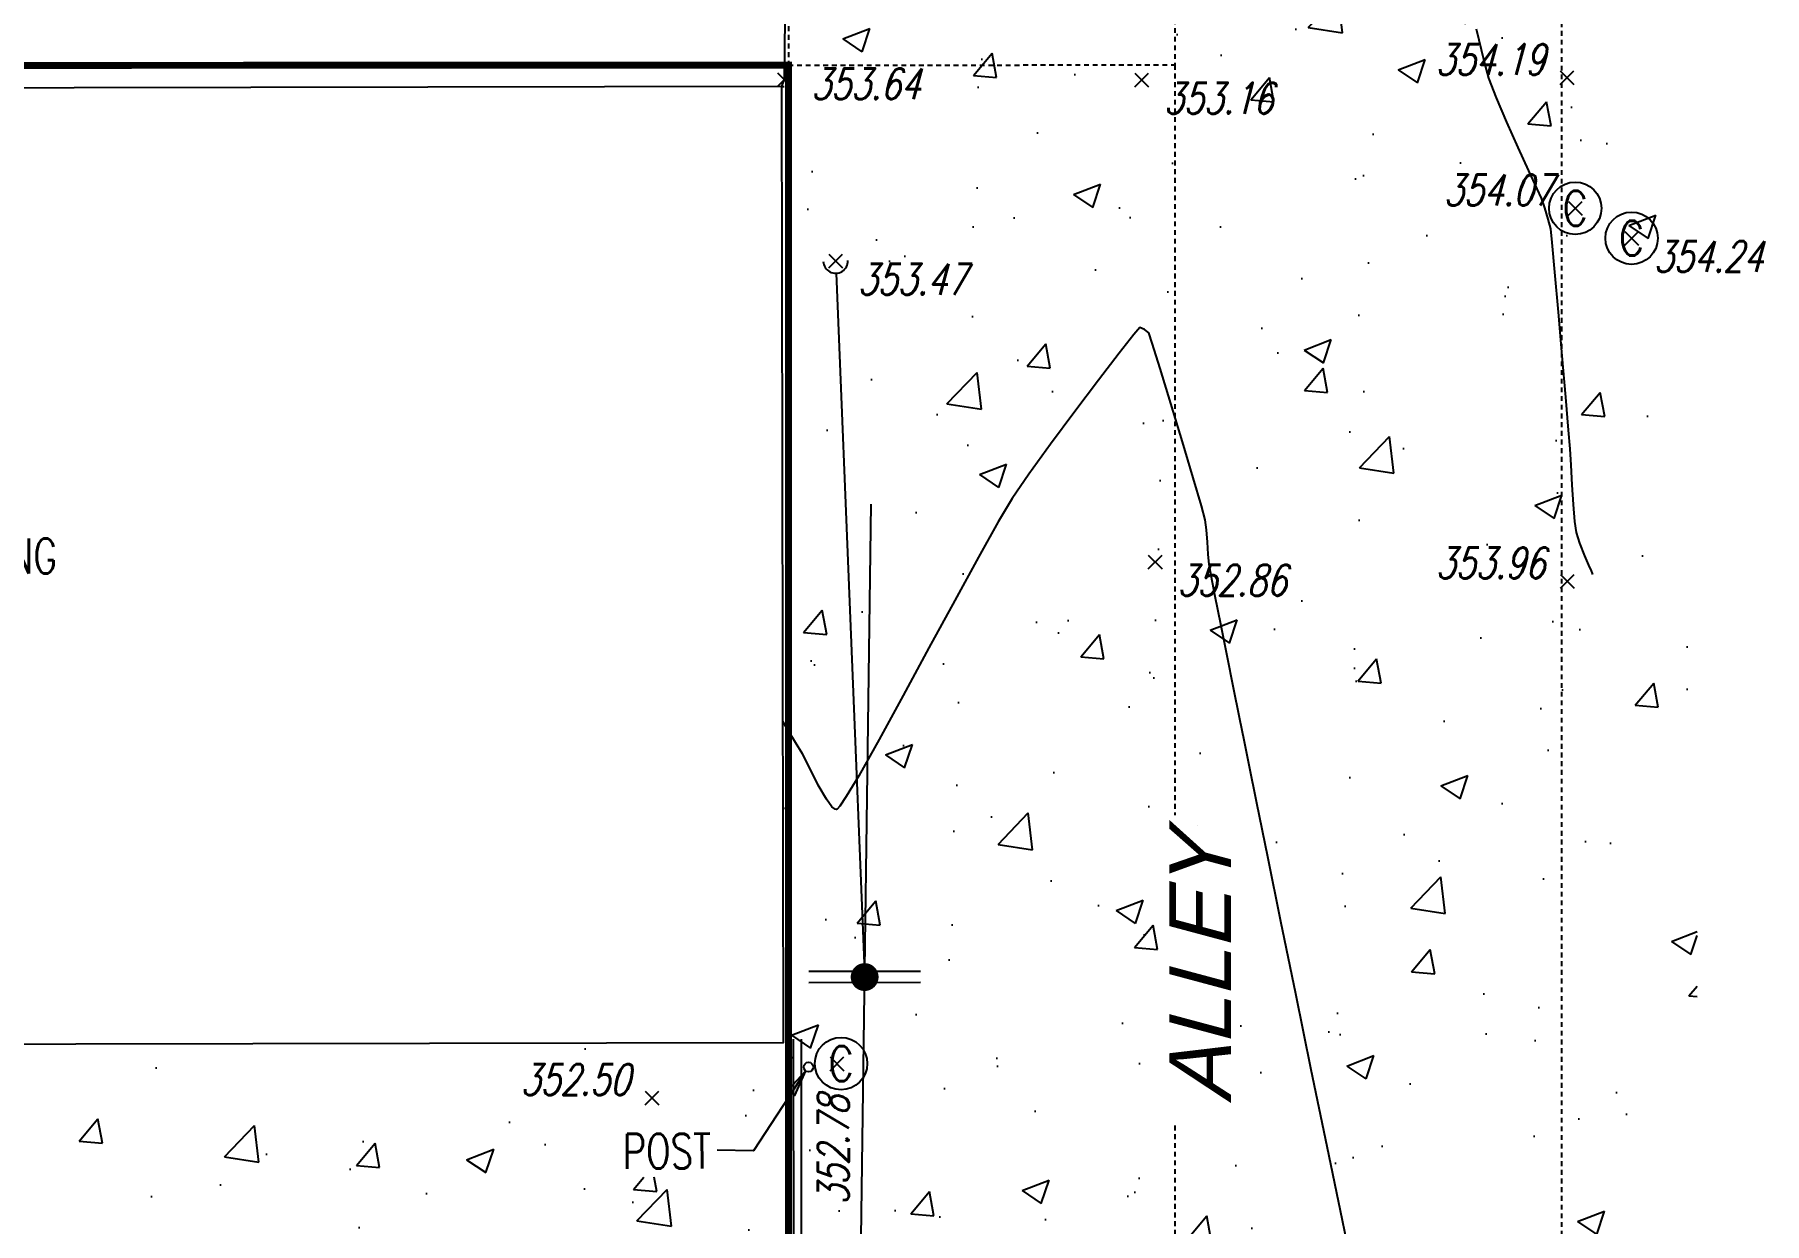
# Model space of a CAD drawing. Header units: feet. Extents: x 5005 to 5347, y 4757 to 5218.
# Drawn here: x 5147.47 to 5192.22, y 4986.82 to 5017.58 of the extents above; entities that cross this region are included whole.
import ezdxf
from ezdxf.enums import TextEntityAlignment as Align

# ---------------------------------------------------------------- set-up
doc = ezdxf.new("R2010")
doc.units = ezdxf.units.FT
doc.header["$LTSCALE"] = 0.5
doc.header["$MEASUREMENT"] = 0
doc.linetypes.add('DASHED2', pattern=[0.375, 0.25, -0.125])
doc.linetypes.add('PHANTOM2', pattern=[1.25, 0.625, -0.125, 0.125, -0.125, 0.125, -0.125])
for name, color, linetype in [('BUILDING', 20, 'Continuous'), ('CONTOUR MNR', 252, 'Continuous'), ('EG', 7, 'Continuous'), ('ELEV', 1, 'Continuous'), ('HATCH', 252, 'Continuous'), ('OVERHEAD ELECTRIC LINES', 8, 'OVERHEAD_LINES'), ('PL WIDE', 20, 'PHANTOM2'), ('PNTS', 2, 'Continuous'), ('POINTS-TOPO DISPLAY', 183, 'Continuous'), ('POINTS-TOPO FL', 183, 'Continuous'), ('REC-MAP 14336', 7, 'Continuous'), ('RIGHT-OF-WAY', 7, 'DASHED2'), ('ST-NAMES', 3, 'Continuous'), ('TOPO', 2, 'Continuous'), ('TOPO LABELS', 2, 'Continuous'), ('TOPO-DATE', 7, 'Continuous')]:
    doc.layers.add(name, color=color, linetype=linetype)
doc.layers.add('PL', color=20, linetype='PHANTOM2', plot=False)
doc.layers.add('Tie line', color=5, linetype='DASHED2', plot=False)
doc.styles.add('SIMPL_010', font='simplex.shx', dxfattribs={"width": 0.75, "oblique": 15, "height": 1})
doc.styles.add('SIMPLEX', font='simplex.shx', dxfattribs={"width": 0.75, "oblique": 15, "height": 0.08})
doc.styles.get("Standard").update_dxf_attribs({"font": 'simplex.shx', "width": 0.8})
doc.styles.add('STREET_10', font='arial.ttf', dxfattribs={"oblique": 15, "height": 1.6})
doc.linetypes.add('OVERHEAD_LINES', pattern='A,0.5,-0.2,["OHE",Standard,S=0.1,R=0,X=-0.1,Y=-0.05],-0.2', length=0.9)
pattern_1 = [(50, (0, 0), (7.172602, -0.6275213), [0.75, -8.25]), (355, (0, 0), (-1.387513, 7.521921), [0.6, -6.6]), (100.45144, (0.598, -0.052), (5.7850885, 6.8944), [0.637402, -7.011421]), (46.1842, (0, 2), (10.672413, -1.655193), [1.125, -12.375]), (96.63564, (0.889, 1.862), (9.34662, 9.741186), [0.956103, -10.517138]), (351.18416, (0, 2), (9.34662, 9.741186), [0.9, -9.9]), (21, (1, 1.5), (5.9690705, -4.026189), [0.75, -8.25]), (326, (1, 1.5), (2.433153, 7.2515005), [0.6, -6.6]), (71.45144, (1.4974, 1.1645), (8.402224, 3.2253115), [0.637402, -7.011421]), (37.5, (0, 0), (0.12159855, 3.3289385), [0, -6.52, 0, -6.7, 0, -6.625]), (7.5, (0, 0), (2.6306954, 3.9441171), [0, -3.82, 0, -6.37, 0, -2.525]), (327.5, (-2.23, 0), (5.3382244, -0.2255487), [0, -2.5, 0, -7.8, 0, -10.35]), (317.5, (-3.23, 0), (5.8318617, 1.0010498), [0, -3.25, 0, -5.18, 0, -7.35])]

# ---------------------------------------------------------------- blocks, each defined once
blk = doc.blocks.new('CR 14336')
at = {"layer": 'PL'}
for p in [(574.169, 1792.536), (699.263, 1742.5)]:
    blk.add_line(p, (699.263, 1792.586), dxfattribs=at)
at = {"layer": 'PL WIDE', "const_width": 0.18}
blk.add_lwpolyline([(574.169, 1742.245), (574.169, 1792.536), (699.263, 1792.586), (699.263, 1742.5), (574.169, 1742.245)], dxfattribs=at)
at = {"layer": 'RIGHT-OF-WAY'}
for p, q in [((719.263, 1916.319), (719.263, 1567.317)), ((699.263, 1912.842), (699.263, 1792.586)), ((699.263, 1792.586), (699.263, 1792.585))]:
    blk.add_line(p, q, dxfattribs=at)
at = {"layer": 'Tie line'}
for p, q in [((709.263, 1920.67), (709.263, 1792.59)), ((699.263, 1792.586), (709.263, 1792.59)), ((709.263, 1792.59), (709.263, 1742.52))]:
    blk.add_line(p, q, dxfattribs=at)
at = {"layer": 'ST-NAMES', "color": 3, "insert": (709.118, 1765.296), "char_height": 1.6, "attachment_point": 1, "rotation": 90, "style": 'STREET_10', "bg_fill": 3, "box_fill_scale": 1.05, "bg_fill_color": 256, "bg_fill_transparency": 0}
blk.add_mtext_dynamic_manual_height_columns('\\pxqc;ALLEY', width=7.79784, gutter_width=1.8, heights=[0], dxfattribs=at)
blk = doc.blocks.new('PP')
for p, q in [((-0.015, -0.15), (-0.015, 0.15)), ((0.015, -0.15), (0.015, 0.15))]:
    blk.add_line(p, q)
at = {"const_width": 0.0373}
blk.add_lwpolyline([(-0.0188, 0, 1), (0.0188, 0, 1)], format="xyb", close=True, dxfattribs=at)
blk = doc.blocks.new('SCO')
blk.add_circle((0, 0), 0.075)
at = {"style": 'SIMPLEX', "width": 0.8}
blk.add_text('C', height=0.1, dxfattribs=at).set_placement((0, -0.05), align=Align.CENTER)
blk = doc.blocks.new('PUNTA DE FLECHA')
at = {"layer": 'TOPO LABELS'}
h = blk.add_hatch(color=256, dxfattribs=at)
h.dxf.hatch_style = 1
h.paths.add_polyline_path([(4545.85, 4840.48), (4545.09, 4839.99), (4546.94, 4837.97)])
blk.add_lwpolyline([(4546.94, 4837.97), (4545.85, 4840.48), (4545.09, 4839.99), (4546.94, 4837.97)], dxfattribs=at)
blk = doc.blocks.new('GYWR')
blk.add_line((0.2, 0), (11.72, 0))
blk.add_arc((0, 0), 0.2, 270, 90)
blk = doc.blocks.new('*U236')
at = {"color": 0, "linetype": 'ByBlock', "lineweight": -2, "transparency": 16777216}
for p, q in [((-0.71, -0.71), (0.71, 0.71)), ((-0.71, 0.71), (0.71, -0.71))]:
    blk.add_line(p, q, dxfattribs=at)
blk = doc.blocks.new('*U322', base_point=(5176.46, 5003.938, 352.855))
at = {"layer": 'TOPO-DATE', "color": 183, "linetype": 'ByBlock', "insert": (5177.033, 5003.864, 352.855), "char_height": 0.8, "attachment_point": 1, "style": 'SIMPLEX'}
blk.add_mtext('352.86', dxfattribs=at)
blk = doc.blocks.new('*U323', base_point=(5176.46, 5003.938, 352.855))
at = {"layer": 'ELEV', "linetype": 'ByBlock', "lineweight": -2}
blk.add_blockref('*U322', (5176.46, 5003.938, 352.855), dxfattribs=at)
blk = doc.blocks.new('*U324', base_point=(5176.46, 5003.938, 352.855))
at = {"layer": 'ELEV', "linetype": 'ByBlock', "lineweight": -2}
blk.add_blockref('*U323', (5176.46, 5003.938, 352.855), dxfattribs=at)
at = {"layer": 'TOPO-DATE', "color": 183, "linetype": 'ByBlock', "lineweight": -2, "xscale": 0.25, "yscale": 0.25, "zscale": 0.25}
blk.add_blockref('*U236', (5176.46, 5003.938, 352.855), dxfattribs=at)
blk = doc.blocks.new('*U325', base_point=(5176.112, 5016.41, 353.16))
at = {"layer": 'TOPO-DATE', "color": 183, "linetype": 'ByBlock', "insert": (5176.685, 5016.337, 353.16), "char_height": 0.8, "attachment_point": 1, "style": 'SIMPLEX'}
blk.add_mtext('353.16', dxfattribs=at)
blk = doc.blocks.new('*U326', base_point=(5176.112, 5016.41, 353.16))
at = {"layer": 'ELEV', "linetype": 'ByBlock', "lineweight": -2}
blk.add_blockref('*U325', (5176.112, 5016.41, 353.16), dxfattribs=at)
blk = doc.blocks.new('*U327', base_point=(5176.112, 5016.41, 353.16))
at = {"layer": 'ELEV', "linetype": 'ByBlock', "lineweight": -2}
blk.add_blockref('*U326', (5176.112, 5016.41, 353.16), dxfattribs=at)
at = {"layer": 'TOPO-DATE', "color": 183, "linetype": 'ByBlock', "lineweight": -2, "xscale": 0.25, "yscale": 0.25, "zscale": 0.25}
blk.add_blockref('*U236', (5176.112, 5016.41, 353.16), dxfattribs=at)
blk = doc.blocks.new('*U349', base_point=(5166.862, 5016.42, 353.636))
at = {"layer": 'TOPO-DATE', "color": 183, "linetype": 'ByBlock', "insert": (5167.56, 5016.709, 353.636), "char_height": 0.8, "attachment_point": 1, "style": 'SIMPLEX'}
blk.add_mtext('353.64', dxfattribs=at)
blk = doc.blocks.new('*U350', base_point=(5166.862, 5016.42, 353.636))
at = {"layer": 'ELEV', "linetype": 'ByBlock', "lineweight": -2}
blk.add_blockref('*U349', (5166.862, 5016.42, 353.636), dxfattribs=at)
blk = doc.blocks.new('*U351', base_point=(5166.862, 5016.42, 353.636))
at = {"layer": 'ELEV', "linetype": 'ByBlock', "lineweight": -2}
blk.add_blockref('*U350', (5166.862, 5016.42, 353.636), dxfattribs=at)
at = {"layer": 'TOPO-DATE', "color": 183, "linetype": 'ByBlock', "lineweight": -2, "xscale": 0.25, "yscale": 0.25, "zscale": 0.25}
blk.add_blockref('*U236', (5166.862, 5016.42, 353.636), dxfattribs=at)
blk = doc.blocks.new('*U352', base_point=(5187.118, 5016.466, 354.189))
at = {"layer": 'TOPO-DATE', "color": 183, "linetype": 'ByBlock', "insert": (5186.545, 5016.539, 354.189), "char_height": 0.8, "attachment_point": 9, "style": 'SIMPLEX'}
blk.add_mtext('354.19', dxfattribs=at)
blk = doc.blocks.new('*U353', base_point=(5187.118, 5016.466, 354.189))
at = {"layer": 'ELEV', "linetype": 'ByBlock', "lineweight": -2}
blk.add_blockref('*U352', (5187.118, 5016.466, 354.189), dxfattribs=at)
blk = doc.blocks.new('*U354', base_point=(5187.118, 5016.466, 354.189))
at = {"layer": 'ELEV', "linetype": 'ByBlock', "lineweight": -2}
blk.add_blockref('*U353', (5187.118, 5016.466, 354.189), dxfattribs=at)
at = {"layer": 'TOPO-DATE', "color": 183, "linetype": 'ByBlock', "lineweight": -2, "xscale": 0.25, "yscale": 0.25, "zscale": 0.25}
blk.add_blockref('*U236', (5187.118, 5016.466, 354.189), dxfattribs=at)
blk = doc.blocks.new('*U355', base_point=(5187.329, 5013.089, 354.071))
at = {"layer": 'TOPO-DATE', "color": 183, "linetype": 'ByBlock', "insert": (5186.756, 5013.162, 354.071), "char_height": 0.8, "attachment_point": 9, "style": 'SIMPLEX'}
blk.add_mtext('354.07', dxfattribs=at)
blk = doc.blocks.new('*U356', base_point=(5187.329, 5013.089, 354.071))
at = {"layer": 'ELEV', "linetype": 'ByBlock', "lineweight": -2}
blk.add_blockref('*U355', (5187.329, 5013.089, 354.071), dxfattribs=at)
blk = doc.blocks.new('*U357', base_point=(5187.329, 5013.089, 354.071))
at = {"layer": 'ELEV', "linetype": 'ByBlock', "lineweight": -2}
blk.add_blockref('*U356', (5187.329, 5013.089, 354.071), dxfattribs=at)
at = {"layer": 'TOPO-DATE', "color": 183, "linetype": 'ByBlock', "lineweight": -2, "xscale": 0.25, "yscale": 0.25, "zscale": 0.25}
blk.add_blockref('*U236', (5187.329, 5013.089, 354.071), dxfattribs=at)
blk = doc.blocks.new('*U358', base_point=(5188.788, 5012.315, 354.236))
at = {"layer": 'TOPO-DATE', "color": 183, "linetype": 'ByBlock', "insert": (5189.361, 5012.241, 354.236), "char_height": 0.8, "attachment_point": 1, "style": 'SIMPLEX'}
blk.add_mtext('354.24', dxfattribs=at)
blk = doc.blocks.new('*U359', base_point=(5188.788, 5012.315, 354.236))
at = {"layer": 'ELEV', "linetype": 'ByBlock', "lineweight": -2}
blk.add_blockref('*U358', (5188.788, 5012.315, 354.236), dxfattribs=at)
blk = doc.blocks.new('*U360', base_point=(5188.788, 5012.315, 354.236))
at = {"layer": 'ELEV', "linetype": 'ByBlock', "lineweight": -2}
blk.add_blockref('*U359', (5188.788, 5012.315, 354.236), dxfattribs=at)
at = {"layer": 'TOPO-DATE', "color": 183, "linetype": 'ByBlock', "lineweight": -2, "xscale": 0.25, "yscale": 0.25, "zscale": 0.25}
blk.add_blockref('*U236', (5188.788, 5012.315, 354.236), dxfattribs=at)
blk = doc.blocks.new('*U361', base_point=(5187.122, 5003.438, 353.961))
at = {"layer": 'TOPO-DATE', "color": 183, "linetype": 'ByBlock', "insert": (5186.548, 5003.511, 353.961), "char_height": 0.8, "attachment_point": 9, "style": 'SIMPLEX'}
blk.add_mtext('353.96', dxfattribs=at)
blk = doc.blocks.new('*U362', base_point=(5187.122, 5003.438, 353.961))
at = {"layer": 'ELEV', "linetype": 'ByBlock', "lineweight": -2}
blk.add_blockref('*U361', (5187.122, 5003.438, 353.961), dxfattribs=at)
blk = doc.blocks.new('*U363', base_point=(5187.122, 5003.438, 353.961))
at = {"layer": 'ELEV', "linetype": 'ByBlock', "lineweight": -2}
blk.add_blockref('*U362', (5187.122, 5003.438, 353.961), dxfattribs=at)
at = {"layer": 'TOPO-DATE', "color": 183, "linetype": 'ByBlock', "lineweight": -2, "xscale": 0.25, "yscale": 0.25, "zscale": 0.25}
blk.add_blockref('*U236', (5187.122, 5003.438, 353.961), dxfattribs=at)
blk = doc.blocks.new('*U394', base_point=(5168.229, 4990.948, 352.784))
at = {"layer": 'TOPO-DATE', "color": 183, "linetype": 'ByBlock', "insert": (5168.533, 4990.131, 352.784), "char_height": 0.8, "attachment_point": 9, "rotation": 90, "style": 'SIMPLEX'}
blk.add_mtext('352.78', dxfattribs=at)
blk = doc.blocks.new('*U395', base_point=(5168.229, 4990.948, 352.784))
at = {"layer": 'ELEV', "linetype": 'ByBlock', "lineweight": -2}
blk.add_blockref('*U394', (5168.229, 4990.948, 352.784), dxfattribs=at)
blk = doc.blocks.new('*U396', base_point=(5168.229, 4990.948, 352.784))
at = {"layer": 'ELEV', "linetype": 'ByBlock', "lineweight": -2}
blk.add_blockref('*U395', (5168.229, 4990.948, 352.784), dxfattribs=at)
at = {"layer": 'TOPO-DATE', "color": 183, "linetype": 'ByBlock', "lineweight": -2, "xscale": 0.25, "yscale": 0.25, "zscale": 0.25}
blk.add_blockref('*U236', (5168.229, 4990.948, 352.784), dxfattribs=at)
blk = doc.blocks.new('*U400', base_point=(5168.19, 5011.726, 353.466))
at = {"layer": 'TOPO-DATE', "color": 183, "linetype": 'ByBlock', "insert": (5168.763, 5011.653, 353.466), "char_height": 0.8, "attachment_point": 1, "style": 'SIMPLEX'}
blk.add_mtext('353.47', dxfattribs=at)
blk = doc.blocks.new('*U401', base_point=(5168.19, 5011.726, 353.466))
at = {"layer": 'ELEV', "linetype": 'ByBlock', "lineweight": -2}
blk.add_blockref('*U400', (5168.19, 5011.726, 353.466), dxfattribs=at)
blk = doc.blocks.new('*U402', base_point=(5168.19, 5011.726, 353.466))
at = {"layer": 'ELEV', "linetype": 'ByBlock', "lineweight": -2}
blk.add_blockref('*U401', (5168.19, 5011.726, 353.466), dxfattribs=at)
at = {"layer": 'TOPO-DATE', "color": 183, "linetype": 'ByBlock', "lineweight": -2, "xscale": 0.25, "yscale": 0.25, "zscale": 0.25}
blk.add_blockref('*U236', (5168.19, 5011.726, 353.466), dxfattribs=at)
blk = doc.blocks.new('*U490', base_point=(5163.439, 4990.067, 352.497))
at = {"layer": 'TOPO-DATE', "color": 183, "linetype": 'ByBlock', "insert": (5162.866, 4990.14, 352.497), "char_height": 0.8, "attachment_point": 9, "style": 'SIMPLEX'}
blk.add_mtext('352.50', dxfattribs=at)
blk = doc.blocks.new('*U491', base_point=(5163.439, 4990.067, 352.497))
at = {"layer": 'ELEV', "linetype": 'ByBlock', "lineweight": -2}
blk.add_blockref('*U490', (5163.439, 4990.067, 352.497), dxfattribs=at)
blk = doc.blocks.new('*U492', base_point=(5163.439, 4990.067, 352.497))
at = {"layer": 'ELEV', "linetype": 'ByBlock', "lineweight": -2}
blk.add_blockref('*U491', (5163.439, 4990.067, 352.497), dxfattribs=at)
at = {"layer": 'TOPO-DATE', "color": 183, "linetype": 'ByBlock', "lineweight": -2, "xscale": 0.25, "yscale": 0.25, "zscale": 0.25}
blk.add_blockref('*U236', (5163.439, 4990.067, 352.497), dxfattribs=at)
blk = doc.blocks.new('*U893')
at = {"layer": 'CONTOUR MNR', "color": 252, "linetype": 'Continuous', "lineweight": -3}
for points, elevation in [([(5187.786, 5003.616), (5187.776, 5003.641), (5187.746, 5003.711), (5187.682, 5003.857), (5187.576, 5004.099), (5187.446, 5004.422), (5187.358, 5004.697), (5187.319, 5004.981), (5187.284, 5005.421), (5187.253, 5005.936), (5187.224, 5006.442), (5187.195, 5006.86), (5187.155, 5007.345), (5187.083, 5008.203), (5186.991, 5009.275), (5186.894, 5010.404), (5186.804, 5011.432), (5186.733, 5012.201), (5186.694, 5012.554), (5186.631, 5012.81), (5186.541, 5013.098), (5186.455, 5013.348), (5186.348, 5013.59), (5186.132, 5014.056), (5185.854, 5014.659), (5185.559, 5015.317), (5185.291, 5015.944), (5185.097, 5016.456), (5184.975, 5016.902), (5184.775, 5017.727)], 354), ([(5181.671, 4985.136), (5181.305, 4986.89), (5180.908, 4988.805), (5180.5, 4990.792), (5180.097, 4992.764), (5179.716, 4994.631), (5179.376, 4996.305), (5179.094, 4997.698), (5178.887, 4998.721), (5178.773, 4999.285), (5178.646, 4999.907), (5178.49, 5000.675), (5178.322, 5001.507), (5178.158, 5002.323), (5178.015, 5003.043), (5177.909, 5003.586), (5177.858, 5003.872), (5177.831, 5004.139), (5177.812, 5004.452), (5177.79, 5004.764), (5177.756, 5005.029), (5177.658, 5005.39), (5177.446, 5006.113), (5177.167, 5007.047), (5176.865, 5008.04), (5176.588, 5008.942), (5176.383, 5009.602), (5176.294, 5009.867), (5176.181, 5009.954), (5176.062, 5010.002), (5175.907, 5009.819), (5175.528, 5009.336), (5174.996, 5008.644), (5174.381, 5007.831), (5173.756, 5006.989), (5173.19, 5006.207), (5172.757, 5005.575), (5172.398, 5004.975), (5171.887, 5004.064), (5171.274, 5002.943), (5170.608, 5001.714), (5169.94, 5000.481), (5169.316, 4999.343), (5168.789, 4998.404), (5168.468, 4997.864), (5168.304, 4997.617), (5168.236, 4997.539), (5168.216, 4997.529), (5168.18, 4997.537), (5168.097, 4997.602), (5167.952, 4997.795), (5167.743, 4998.163), (5167.5, 4998.648), (5167.337, 4998.968), (5167.158, 4999.261), (5166.955, 4999.592), (5166.822, 4999.81)], 353)]:
    blk.add_lwpolyline(points, dxfattribs=dict(at, elevation=elevation))

msp = doc.modelspace()

# ---------------------------------------------------------------- block references
at = {"layer": 'REC-MAP 14336'}
msp.add_blockref('CR 14336', (4467.708, 3224.209), dxfattribs=at)

# ---------------------------------------------------------------- next in the draw order: hatches: boundary and pattern name
at = {"layer": 'HATCH'}
h = msp.add_hatch(dxfattribs=at)
h.set_pattern_fill('AR-CONC', color=256)
h.set_pattern_definition(pattern_1)
h.paths.add_polyline_path([(5163.928, 4944.648), (5163.918, 4944.659), (5163.924, 4944.654)])
h.paths.add_polyline_path([(5190.482, 5041.915), (5167.158, 5041.569), (5166.862, 5016.42), (5166.793, 5016.249), (5166.971, 4944.838), (5190.482, 4945.067)])
h = msp.add_hatch(dxfattribs=at)
h.set_pattern_fill('AR-CONC', color=256, scale=0.5)
h.set_pattern_definition([(50, (0, 0), (3.5863009, -0.3137607), [0.375, -4.125]), (355, (0, 0), (-0.6937567, 3.7609607), [0.3, -3.3]), (100.451444, (0.299, -0.026), (2.8925442, 3.4472), [0.318701, -3.5057106]), (46.1842, (0, 1), (5.3362067, -0.8275964), [0.5625, -6.1875]), (96.635635, (0.4447, 0.931), (4.6733097, 4.870593), [0.4780517, -5.258569]), (351.18416, (0, 1), (4.6733097, 4.870593), [0.45, -4.95]), (21, (0.5, 0.75), (2.9845353, -2.0130945), [0.375, -4.125]), (326, (0.5, 0.75), (1.2165767, 3.6257502), [0.3, -3.3]), (71.451445, (0.7487, 0.5822), (4.2011119, 1.6126558), [0.318701, -3.5057106]), (37.5, (0, 0), (0.06079928, 1.66446927), [0, -3.26, 0, -3.35, 0, -3.3125]), (7.5, (0, 0), (1.3153477, 1.97205856), [0, -1.91, 0, -3.185, 0, -1.2625]), (327.5, (-1.115, 0), (2.66911218, -0.11277436), [0, -1.25, 0, -3.9, 0, -5.175]), (317.5, (-1.615, 0), (2.91593085, 0.5005249), [0, -1.625, 0, -2.59, 0, -3.675])])
h.paths.add_polyline_path([(5165.787, 4966.942), (5165.792, 4969.045), (5155.444, 4969.256), (5155.439, 4966.906), (5165.787, 4966.942), (5166.037, 4966.707), (5155.189, 4966.661), (5155.195, 4969.511), (5166.042, 4969.29), (5166.037, 4966.707)])
edge = h.paths.add_edge_path()
edge.add_line((5118.469, 5017.127), (5057.456, 5017.202))
edge.add_line((5057.456, 5017.202), (5057.459, 5016.818))
edge.add_line((5057.459, 5016.818), (5118.469, 5016.727))
edge.add_line((5118.469, 5016.727), (5118.469, 5017.127))
edge.add_line((5041.877, 4967.423), (5041.877, 4966.763))
edge.add_line((5041.877, 4966.763), (5066.849, 4967.26))
edge.add_line((5066.849, 4967.26), (5090.311, 4967.425))
edge.add_line((5090.311, 4967.425), (5148.333, 4967.405))
edge.add_line((5148.333, 4967.405), (5155.19, 4967.402))
edge.add_line((5155.19, 4967.402), (5155.192, 4968.063))
edge.add_line((5155.192, 4968.063), (5148.334, 4968.065))
edge.add_line((5148.334, 4968.065), (5090.305, 4968.085))
edge.add_line((5090.305, 4968.085), (5066.84, 4967.92))
edge.add_line((5066.84, 4967.92), (5041.864, 4967.423))
h = msp.add_hatch(dxfattribs=at)
h.set_pattern_fill('AR-CONC', color=256)
h.set_pattern_definition(pattern_1)
edge = h.paths.add_edge_path()
edge.add_line((5166.971, 4990.242), (5166.949, 4990.257))
edge.add_line((5166.949, 4990.257), (5166.971, 4990.281))
edge.add_line((5166.971, 4990.281), (5166.971, 5016.795))
edge.add_line((5166.971, 5016.795), (5166.867, 5016.795))
edge.add_line((5166.867, 5016.795), (5166.862, 5016.42))
edge.add_line((5166.862, 5016.42), (5166.793, 5016.249))
edge.add_line((5166.793, 5016.249), (5166.837, 4991.491))
edge.add_line((5166.837, 4991.491), (5116.497, 4991.401))
edge.add_line((5116.497, 4991.401), (5110.321, 4991.39))
edge.add_line((5110.321, 4991.39), (5110.308, 4998.703))
edge.add_line((5110.308, 4998.703), (5116.484, 4998.714))
edge.add_line((5116.484, 4998.714), (5116.452, 5016.159))
edge.add_line((5116.452, 5016.159), (5106.364, 5016.164))
edge.add_line((5106.364, 5016.164), (5106.263, 5015.978))
edge.add_line((5106.263, 5015.978), (5106.025, 5016.164))
edge.add_line((5106.025, 5016.164), (5057.626, 5016.189))
edge.add_line((5057.626, 5016.189), (5041.877, 5016.364))
edge.add_line((5041.877, 5016.364), (5041.877, 4967.423))
edge.add_line((5041.877, 4967.423), (5066.84, 4967.92))
edge.add_line((5066.84, 4967.92), (5078.572, 4968.002))
edge.add_line((5078.572, 4968.002), (5078.081, 4968.487))
edge.add_line((5078.081, 4968.487), (5078.265, 4968.62))
edge.add_line((5078.265, 4968.62), (5078.572, 4968.002))
edge.add_line((5078.572, 4968.002), (5090.305, 4968.085))
edge.add_line((5090.305, 4968.085), (5148.336, 4968.758))
edge.add_line((5148.336, 4968.758), (5148.337, 4969.407))
edge.add_line((5148.337, 4969.407), (5155.224, 4969.514))
edge.add_line((5155.224, 4969.514), (5165.904, 4969.434))
edge.add_line((5165.904, 4969.434), (5165.904, 4969.293))
edge.add_line((5165.904, 4969.293), (5166.042, 4969.29))
edge.add_line((5166.042, 4969.29), (5166.037, 4966.707))
edge.add_line((5166.037, 4966.707), (5166.971, 4966.709))
edge.add_line((5166.971, 4966.709), (5166.971, 4968.038))
edge.add_line((5166.971, 4968.038), (5166.912, 4967.995))
edge.add_line((5166.912, 4967.995), (5166.604, 4968.612))
edge.add_arc((5166.525, 4968.709), 0.125, 180, 309.3051, ccw=False)
edge.add_arc((5166.525, 4968.709), 0.125, -50.6949, 180, ccw=False)
edge.add_line((5166.604, 4968.612), (5166.971, 4968.25))
edge.add_line((5166.971, 4968.25), (5166.971, 4990.242))
edge = h.paths.add_edge_path(flags=16)
edge.add_arc((5108.216, 4988.755), 0.677, 0, 360)
h.paths.add_polyline_path([(5109.035, 4988.181), (5108.998, 4990.846), (5111.564, 4990.881), (5111.6, 4988.216), (5110.318, 4988.198), (5110.809, 4987.714), (5110.625, 4987.581), (5110.318, 4988.198)], flags=16)
edge = h.paths.add_edge_path(flags=16)
edge.add_line((5108.817, 4991.244), (5108.873, 4991.898))
edge.add_line((5108.873, 4991.898), (5108.816, 4991.994))
edge.add_arc((5108.91, 4992.179), 0.208, 74.0553, 242.9604, ccw=False)
edge.add_arc((5108.109, 4986.112), 6.326, 81.6621, 82.2019, ccw=False)
edge.add_line((5109.026, 4992.371), (5109.086, 4992.477))
edge.add_line((5109.086, 4992.477), (5109.14, 4992.477))
edge.add_line((5109.14, 4992.477), (5109.133, 4992.672))
edge.add_arc((5108.814, 4996.362), 3.704, 266.5531, 274.9424, ccw=False)
edge.add_arc((5108.581, 4992.699), 0.0354, 76.2969, 286.7789, ccw=False)
edge.add_arc((5108.803, 4989.077), 3.662, 84.8564, 93.3425, ccw=False)
edge.add_line((5109.132, 4992.724), (5109.253, 4992.724))
edge.add_arc((5109.58, 4989.077), 3.662, 86.5997, 95.1323, ccw=False)
edge.add_arc((5109.807, 4992.699), 0.0345, -92.535, 105.6379, ccw=False)
edge.add_arc((5109.577, 4996.362), 3.704, 265.0101, 273.5389, ccw=False)
edge.add_line((5109.255, 4992.672), (5109.261, 4992.477))
edge.add_line((5109.261, 4992.477), (5109.335, 4992.477))
edge.add_line((5109.335, 4992.477), (5109.415, 4992.329))
edge.add_arc((5109.346, 4992.632), 0.311, 282.7917, 304.9556)
edge.add_arc((5109.78, 4992.066), 0.403, 0.2151, 129.3477, ccw=False)
edge.add_line((5110.183, 4992.067), (5109.939, 4992.034))
edge.add_line((5109.939, 4992.034), (5109.986, 4991.627))
edge.add_arc((5109.899, 4991.617), 0.0874, -187.6092, 6.4925, ccw=False)
edge.add_line((5109.812, 4991.628), (5109.849, 4991.963))
edge.add_arc((5109.706, 4991.982), 0.143, 352.3908, 527.6825)
edge.add_arc((5109.419, 4992.143), 0.197, 248.8776, 318.486, ccw=False)
edge.add_line((5109.348, 4991.96), (5109.241, 4991.899))
edge.add_line((5109.241, 4991.899), (5109.185, 4991.244))
edge.add_line((5109.185, 4991.244), (5108.817, 4991.244))
h.paths.add_polyline_path([(5107.732, 4988.078), (5108.699, 4988.078), (5108.7, 4989.433), (5107.732, 4989.433)], flags=16)
h.paths.add_polyline_path([(5162.362, 4988.009), (5165.287, 4988.018), (5165.283, 4989.368), (5162.358, 4989.359)], flags=16)
h.paths.add_polyline_path([(5112.899, 4985.583), (5115.664, 4985.59), (5115.66, 4986.94), (5112.896, 4986.933)], flags=16)
h.paths.add_polyline_path([(5068.757, 4969.244), (5076.086, 4969.265), (5076.082, 4970.615), (5068.753, 4970.594)], flags=16)
h.paths.add_polyline_path([(5097.221, 5013.958), (5104.196, 5013.977), (5104.192, 5015.327), (5097.217, 5015.308)], flags=16)
h.paths.add_polyline_path([(5088.288, 4988.982), (5100.585, 4988.982), (5102.583, 4996.438), (5090.286, 4996.438)], flags=16)

# ---------------------------------------------------------------- next in the draw order: linework, layer by layer
at = {"layer": 'CONTOUR MNR', "linetype": 'ByBlock', "lineweight": -2, "flags": 128}
for points, elevation in [([(5187.786, 5003.616), (5187.776, 5003.641), (5187.746, 5003.711), (5187.682, 5003.857), (5187.576, 5004.099), (5187.446, 5004.422), (5187.358, 5004.697), (5187.319, 5004.981), (5187.284, 5005.421), (5187.253, 5005.936), (5187.224, 5006.442), (5187.195, 5006.86), (5187.155, 5007.345), (5187.083, 5008.203), (5186.991, 5009.275), (5186.894, 5010.404), (5186.804, 5011.432), (5186.733, 5012.201), (5186.694, 5012.554), (5186.631, 5012.81), (5186.541, 5013.098), (5186.455, 5013.348), (5186.348, 5013.59), (5186.132, 5014.056), (5185.854, 5014.659), (5185.559, 5015.317), (5185.291, 5015.944), (5185.097, 5016.456), (5184.975, 5016.902), (5184.775, 5017.727)], 354), ([(5181.671, 4985.136), (5181.305, 4986.89), (5180.908, 4988.805), (5180.5, 4990.792), (5180.097, 4992.764), (5179.716, 4994.631), (5179.376, 4996.305), (5179.094, 4997.698), (5178.887, 4998.721), (5178.773, 4999.285), (5178.646, 4999.907), (5178.49, 5000.675), (5178.322, 5001.507), (5178.158, 5002.323), (5178.015, 5003.043), (5177.909, 5003.586), (5177.858, 5003.872), (5177.831, 5004.139), (5177.812, 5004.452), (5177.79, 5004.764), (5177.756, 5005.029), (5177.658, 5005.39), (5177.446, 5006.113), (5177.167, 5007.047), (5176.865, 5008.04), (5176.588, 5008.942), (5176.383, 5009.602), (5176.294, 5009.867), (5176.181, 5009.954), (5176.062, 5010.002), (5175.907, 5009.819), (5175.528, 5009.336), (5174.996, 5008.644), (5174.381, 5007.831), (5173.756, 5006.989), (5173.19, 5006.207), (5172.757, 5005.575), (5172.398, 5004.975), (5171.887, 5004.064), (5171.274, 5002.943), (5170.608, 5001.714), (5169.94, 5000.481), (5169.316, 4999.343), (5168.789, 4998.404), (5168.468, 4997.864), (5168.304, 4997.617), (5168.236, 4997.539), (5168.216, 4997.529), (5168.18, 4997.537), (5168.097, 4997.602), (5167.952, 4997.795), (5167.743, 4998.163), (5167.5, 4998.648), (5167.337, 4998.968), (5167.158, 4999.261), (5166.955, 4999.592), (5166.822, 4999.81)], 353)]:
    msp.add_lwpolyline(points, dxfattribs=dict(at, elevation=elevation))
at = {"layer": 'OVERHEAD ELECTRIC LINES'}
msp.add_line((5168.653, 4971.7), (5169.115, 5005.431), dxfattribs=at)
at = {"layer": 'PNTS'}
for p, q in [((5167.11, 4968.752), (5167.106, 4991.591)), ((5167.31, 4968.752), (5167.306, 4991.591))]:
    msp.add_line(p, q, dxfattribs=at)
msp.add_circle((5168.943, 4993.194), 0.181, dxfattribs=at)
at = {"layer": 'TOPO'}
msp.add_lwpolyline([(5167.158, 5041.569), (5166.991, 5028.26), (5166.862, 5016.42), (5166.793, 5016.249)], dxfattribs=at)
msp.add_circle((5167.491, 4990.864), 0.125, dxfattribs=at)

# ---------------------------------------------------------------- next in the draw order: block references
at = {"layer": 'POINTS-TOPO DISPLAY'}
for name, p in [('*U354', (5187.118, 5016.466, 354.189)), ('*U351', (5166.862, 5016.42, 353.636)), ('*U357', (5187.329, 5013.089, 354.071)), ('*U360', (5188.788, 5012.315, 354.236)), ('*U402', (5168.19, 5011.726, 353.466)), ('*U363', (5187.122, 5003.438, 353.961)), ('*U396', (5168.229, 4990.948, 352.784)), ('*U492', (5163.439, 4990.067, 352.497))]:
    msp.add_blockref(name, p, dxfattribs=at)
at = {"layer": 'POINTS-TOPO FL'}
for name, p in [('*U327', (5176.112, 5016.41, 353.16)), ('*U324', (5176.46, 5003.938, 352.855))]:
    msp.add_blockref(name, p, dxfattribs=at)
at = {"layer": 'TOPO'}
for name, p, xscale, yscale, zscale, rotation in [('SCO', (5187.329, 5013.089), 9.03312120608421, 9.03312120608421, 9.03312120608421, 359.9833064384997), ('SCO', (5188.788, 5012.315), 9.03312120608421, 9.03312120608421, 9.03312120608421, 359.9833064384997), ('GYWR', (5168.19, 5011.726), 1.588943992562214, 1.588943992562214, 1.588943992562214, 272.3282530006755), ('PP', (5168.943, 4993.194), 9.618802997849707, 9.618802997849707, 9.618802997849707, 90.11650065449072), ('SCO', (5168.332, 4990.954), 9.03312120608421, 9.03312120608421, 9.03312120608421, 359.9833064384997)]:
    msp.add_blockref(name, p, dxfattribs=dict(at, xscale=xscale, yscale=yscale, zscale=zscale, rotation=rotation))
at = {"layer": 'TOPO LABELS', "xscale": 0.2520000000000011, "yscale": 0.2520000000000011, "zscale": 0.2520000000000011, "rotation": 113.7385631787809}
msp.add_blockref('PUNTA DE FLECHA', (6744.704, 4432.675), dxfattribs=at)

# ---------------------------------------------------------------- next in the draw order: texts
at = {"layer": 'TOPO LABELS', "char_height": 0.9, "attachment_point": 1, "rotation": 0.1593, "style": 'SIMPL_010', "bg_fill": 3, "box_fill_scale": 1.05, "bg_fill_color": 256, "bg_fill_transparency": 0}
for s, width, insert in [('\\A1;\\pxqc;{\\Q0;EXISTING BUILDING}', 10.13271, (5138.78, 5004.516)), ('\\A1;\\pxqc;{\\Q0;POST}', 2.94418, (5162.349, 4989.134))]:
    msp.add_mtext_dynamic_manual_height_columns(s, width=width, gutter_width=6.209, heights=[1.027], dxfattribs=dict(at, insert=insert))

# ---------------------------------------------------------------- next in the draw order: linework, layer by layer
at = {"layer": 'BUILDING'}
msp.add_lwpolyline([(5166.793, 5016.249), (5166.837, 4991.491), (5116.497, 4991.401), (5116.452, 5016.159)], close=True, dxfattribs=at)
at = {"layer": 'TOPO LABELS'}
msp.add_lwpolyline([(5167.417, 4990.764), (5166.064, 4988.701), (5165.124, 4988.718)], dxfattribs=at)

# ---------------------------------------------------------------- next in the draw order: block references
at = {"layer": 'EG', "color": 7, "linetype": 'Continuous', "lineweight": -3}
msp.add_blockref('*U893', (0, 0), dxfattribs=at)

doc.saveas('drawing.dxf')
